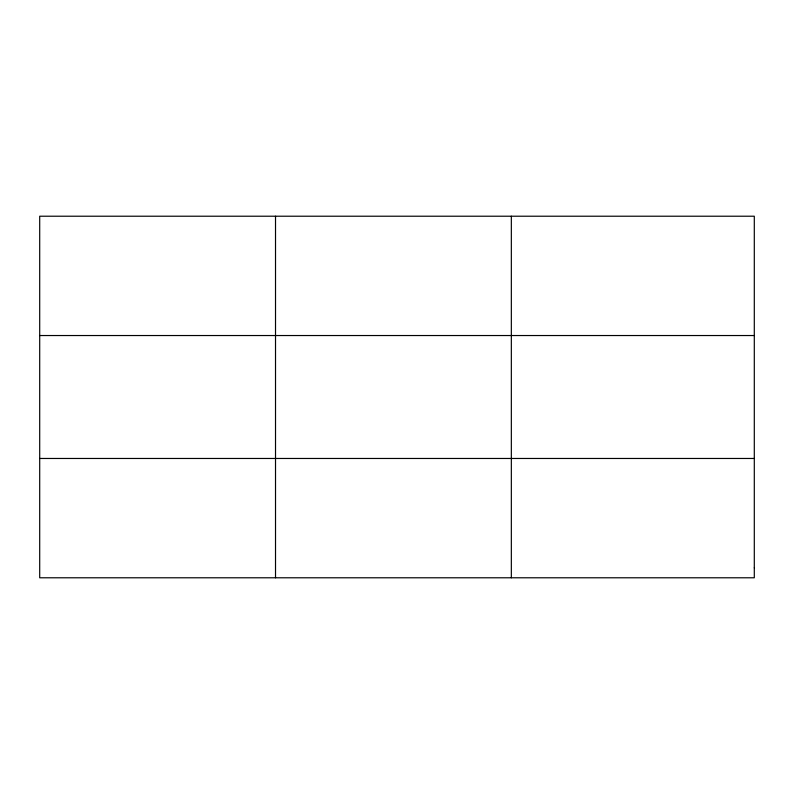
<?xml version="1.0" encoding="UTF-8"?>
<svg xmlns="http://www.w3.org/2000/svg" width="794" height="794" viewBox="0 0 794 794"><rect width="100%" height="100%" fill="white"/><g stroke="black" fill="none" stroke-linecap="round" stroke-linejoin="round"><path stroke-width="1.19" d="M275.518 577.784L275.518 216.216M511.336 577.784L511.336 216.216M39.7 335.534L754.3 335.534M39.7 458.466L754.3 458.466M754.3 567.849L754.3 577.784L39.7 577.784L39.7 216.216L754.3 216.216L754.3 567.849"/></g></svg>
